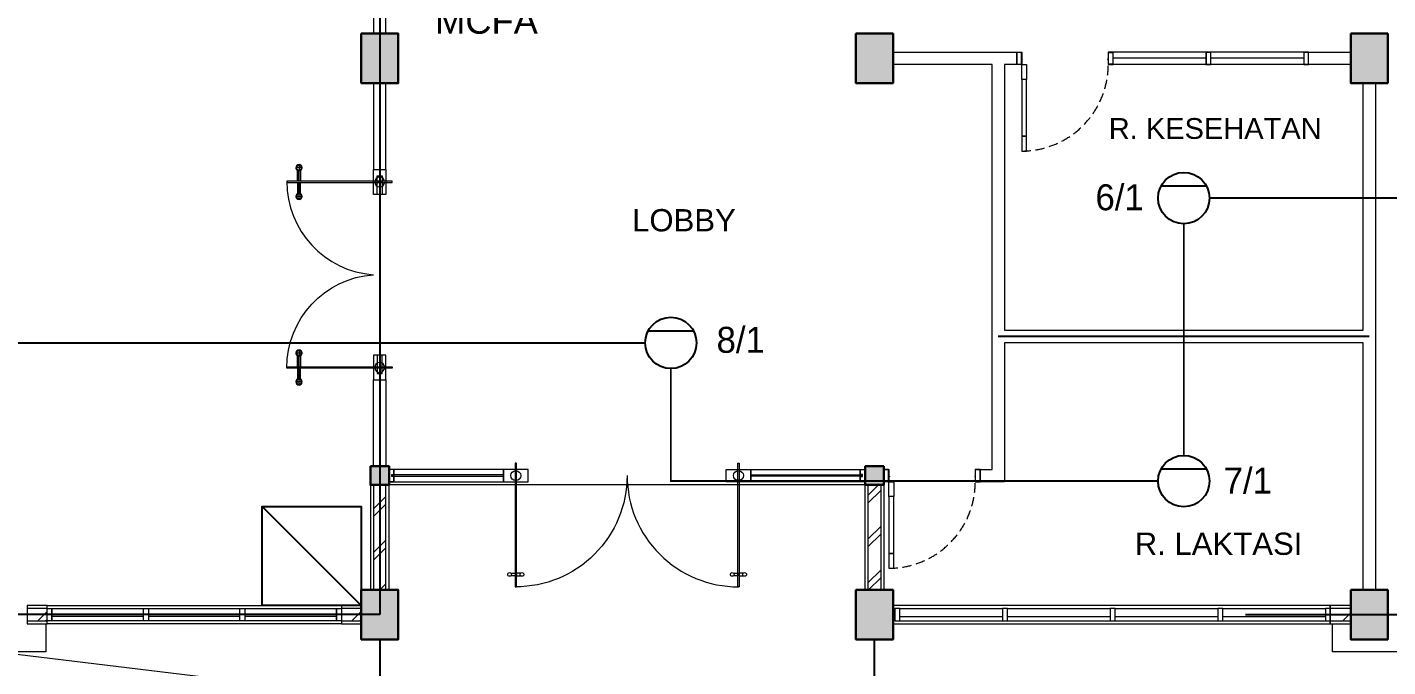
# Model space of a CAD drawing. Header units: millimetres. Extents: x -11 to 37852, y -101 to 28664.
# Drawn here: x 5888 to 8088, y 19522 to 20556 of the extents above; entities that cross this region are included whole.
import ezdxf
from ezdxf.enums import TextEntityAlignment as Align

# ---------------------------------------------------------------- set-up
doc = ezdxf.new("R2010")
doc.units = ezdxf.units.MM
doc.linetypes.add('DASHED', pattern=[0.75, 0.5, -0.25])
doc.linetypes.add('HIDDEN', pattern=[0.375, 0.25, -0.125])
for name, color, linetype, lineweight in [('ars', 11, 'Continuous', 5), ('dinding', 5, 'Continuous', 15), ('KOLOM', 1, 'Continuous', 30), ('kus', 63, 'Continuous', 15), ('lan', 7, 'Continuous', 15), ('not', 7, 'Continuous', 20), ('PARTISI', 190, 'Continuous', 9), ('sol kol', 8, 'Continuous', 0)]:
    doc.layers.add(name, color=color, linetype=linetype, lineweight=lineweight)
doc.layers.add('as', color=1, linetype='Continuous', plot=False)
doc.layers.add('D2', color=3, linetype='Continuous')
doc.layers.add('HOLLOW', color=6, linetype='Continuous')
doc.styles.add('ARIAL', font='arial.ttf')
doc.styles.get("Standard").update_dxf_attribs({"font": 'arial.ttf'})
pattern_1 = [(45, (6758.166, 18955.88), (-35.3553, 35.3553), []), (45, (6770.666, 18955.88), (-35.3553, 35.3553), [])]

# ---------------------------------------------------------------- blocks, each defined once
blk = doc.blocks.new('K1')
at = {"layer": 'KOLOM'}
blk.add_lwpolyline([(0.2, 0.15), (-0.2, 0.15), (-0.2, -0.15), (0.2, -0.15), (0.2, 0.15)], dxfattribs=at)
blk = doc.blocks.new('P 70')
at = {"linetype": 'HIDDEN', "ltscale": 0.3}
blk.add_lwpolyline([(-0.74, 0.1, -0.414214), (-0.04, 0.8, -1.303225)], format="xyb", dxfattribs=at)
for points in [[(-0.04, 0.8), (-0.08, 0.8), (-0.08, 0.68), (-0.04, 0.68)], [(-0.04, 0.68), (-0.08, 0.68), (-0.08, 0.22), (-0.04, 0.22)], [(-0.04, 0.1), (-0.08, 0.1), (-0.08, 0.22), (-0.04, 0.22)], [(-0.735, 0.06), (-0.74, 0.06), (-0.74, 0.061), (-0.74, 0.1), (-0.78, 0.1), (-0.78, 0), (-0.74, 0), (-0.74, 0.056), (-0.735, 0.058)], [(-0.742, 0.002), (-0.778, 0.002), (-0.778, 0.098), (-0.742, 0.098)], [(-0.045, 0.06), (-0.04, 0.06), (-0.04, 0.061), (-0.04, 0.1), (0, 0.1), (0, 0), (-0.04, 0), (-0.04, 0.056), (-0.045, 0.058)], [(-0.038, 0.002), (-0.002, 0.002), (-0.002, 0.098), (-0.038, 0.098)]]:
    blk.add_lwpolyline(points, close=True)
blk = doc.blocks.new('KP')
at = {"layer": 'KOLOM'}
blk.add_lwpolyline([(0.075, -0.075), (-0.075, -0.075), (-0.075, 0.075), (0.075, 0.075), (0.075, -0.075)], dxfattribs=at)
blk = doc.blocks.new('P1')
at = {"lineweight": 5}
h = blk.add_hatch(dxfattribs=at)
h.set_pattern_fill('ANSI31', color=256, scale=0.020282, angle=-315, style=0)
h.set_pattern_definition([(179.99999863, (-506.106483, 1417.280242), (6.07e-11, 0.0025352112676), [])])
h.paths.add_polyline_path([(-1.729, 0.805, -1), (-1.693, 0.77, -1)])
h.paths.add_polyline_path([(-1.724, 0.801, 1), (-1.697, 0.774, 1)], flags=16)
h = blk.add_hatch(dxfattribs=at)
h.set_pattern_fill('ANSI31', color=256, scale=0.020282, angle=-315, style=0)
h.set_pattern_definition([(270.00000137, (1414.9464214, -503.7726625), (0.0025352112676, 6.07e-11), [])])
h.paths.add_polyline_path([(-1.528, 0.605, 1), (-1.564, 0.641, 1)])
h.paths.add_polyline_path([(-1.532, 0.609, -1), (-1.56, 0.637, -1)], flags=16)
h = blk.add_hatch(dxfattribs=at)
h.set_pattern_fill('ANSI31', color=256, scale=0.020282, angle=-315, style=0)
h.set_pattern_definition([(179.99999863, (-505.0458133, 1416.2195722), (6.07e-11, 0.0025352112676), [])])
h.paths.add_polyline_path([(-0.668, -0.255, -1), (-0.632, -0.291, -1)])
h.paths.add_polyline_path([(-0.664, -0.259, 1), (-0.636, -0.287, 1)], flags=16)
h = blk.add_hatch(dxfattribs=at)
h.set_pattern_fill('ANSI31', color=256, scale=0.020282, angle=-315, style=0)
h.set_pattern_definition([(270.00000137, (1416.0070912, -504.8333323), (0.0025352112676, 6.07e-11), [])])
h.paths.add_polyline_path([(-0.468, -0.455, 1), (-0.504, -0.42, 1)])
h.paths.add_polyline_path([(-0.472, -0.451, -1), (-0.499, -0.424, -1)], flags=16)
for p, q in [((-1.724, 0.801), (-1.697, 0.774)), ((-1.686, 0.781), (-1.623, 0.718)), ((-1.553, 0.648), (-1.616, 0.711)), ((-1.532, 0.609), (-1.56, 0.637)), ((-0.664, -0.259), (-0.636, -0.287)), ((-0.625, -0.28), (-0.562, -0.343)), ((-0.492, -0.413), (-0.555, -0.35)), ((-0.472, -0.451), (-0.499, -0.424))]:
    blk.add_line(p, q, dxfattribs=at)
at = {"color": 8, "lineweight": 5}
for p, q in [((-1.631, 0.71), (-1.692, 0.771)), ((-1.64, 0.701), (-1.703, 0.763)), ((-1.639, 0.702), (-1.701, 0.764)), ((-1.636, 0.705), (-1.697, 0.766)), ((-1.633, 0.694), (-1.57, 0.631)), ((-1.632, 0.695), (-1.57, 0.633)), ((-1.629, 0.698), (-1.568, 0.637)), ((-1.624, 0.703), (-1.563, 0.642)), ((-0.58, -0.36), (-0.642, -0.297)), ((-0.578, -0.358), (-0.64, -0.296)), ((-0.575, -0.356), (-0.636, -0.294)), ((-0.57, -0.351), (-0.631, -0.29)), ((-0.572, -0.367), (-0.51, -0.43)), ((-0.571, -0.366), (-0.509, -0.428)), ((-0.568, -0.363), (-0.507, -0.424)), ((-0.563, -0.358), (-0.502, -0.419))]:
    blk.add_line(p, q, dxfattribs=at)
at = {"color": 9, "lineweight": 5}
for p, q in [((-1.641, 0.7), (-1.704, 0.763)), ((-1.634, 0.693), (-1.571, 0.63)), ((-0.58, -0.361), (-0.643, -0.298)), ((-0.573, -0.368), (-0.51, -0.431))]:
    blk.add_line(p, q, dxfattribs=at)
for points in [[(-1.1, 1.241), (-1.701, 0.64), (-1.694, 0.633), (-1.093, 1.234), (-1.1, 1.241)], [(-1.273, 1.202), (-1.202, 1.273), (-1.061, 1.132), (-1.132, 1.061), (-1.273, 1.202)], [(-0.032, 0.173), (-0.633, -0.428), (-0.64, -0.421), (-0.039, 0.18), (-0.032, 0.173)], [(-0.071, 0), (0, 0.071), (-0.142, 0.212), (-0.212, 0.142), (-0.071, 0)]]:
    blk.add_lwpolyline(points)
at = {"lineweight": 9}
for points in [[(-1.153, 1.181), (-1.181, 1.153), (-1.216, 1.188), (-1.188, 1.216)], [(-1.082, 1.11), (-1.11, 1.082), (-1.181, 1.153), (-1.153, 1.181)], [(-0.163, 0.191), (-0.191, 0.163), (-0.12, 0.092), (-0.092, 0.12)], [(-0.092, 0.12), (-0.12, 0.092), (-0.085, 0.057), (-0.057, 0.085)]]:
    blk.add_lwpolyline(points, close=True, dxfattribs=at)
at = {"lineweight": 5}
for points in [[(-1.697, 0.801), (-1.724, 0.774)], [(-1.532, 0.637), (-1.56, 0.609)], [(-0.636, -0.259), (-0.664, -0.287)], [(-0.472, -0.424), (-0.499, -0.451)]]:
    blk.add_lwpolyline(points, dxfattribs=at)
for points in [[(-1.701, 0.64, 0.396093), (-0.672, 0.601)], [(-0.633, -0.428, -0.396093), (-0.672, 0.601)]]:
    blk.add_lwpolyline(points, format="xyb")
for centre in [(-1.167, 1.167), (-0.106, 0.106)]:
    blk.add_circle(centre, 0.04)
for centre, radius in [((-1.711, 0.788), 0.0254), ((-1.711, 0.788), 0.0195), ((-1.546, 0.623), 0.0254), ((-1.546, 0.623), 0.0195), ((-0.65, -0.273), 0.0254), ((-0.65, -0.273), 0.0195), ((-0.486, -0.437), 0.0254), ((-0.486, -0.437), 0.0195)]:
    blk.add_circle(centre, radius, dxfattribs=at)
blk = doc.blocks.new('NOTASI RUANG')
at = {"layer": 'not'}
for height, p in [(0.26, (-0.011, 0.3)), (0.175, (-0.009, -0.017))]:
    blk.add_attdef('RUANG', text='', height=height, dxfattribs=at).set_placement(p, align=Align.MIDDLE_CENTER)

msp = doc.modelspace()

# ---------------------------------------------------------------- hatches: boundary and pattern name
at = {"layer": 'ars'}
h = msp.add_hatch(dxfattribs=at)
h.set_pattern_fill('TEMBOK', color=256, scale=50)
h.set_pattern_definition(pattern_1)
h.paths.add_polyline_path([(6448.2, 19815.9), (6448.2, 19645.9), (6468.2, 19645.9), (6468.2, 19815.9)])
h = msp.add_hatch(dxfattribs=at)
h.set_pattern_fill('TEMBOK', color=256, scale=50)
h.set_pattern_definition(pattern_1)
h.paths.add_polyline_path([(7268.2, 19815.9), (7268.2, 19645.9), (7248.2, 19645.9), (7248.2, 19815.9)])
h = msp.add_hatch(dxfattribs=at)
h.set_pattern_fill('TEMBOK', color=256, scale=50)
h.set_pattern_definition([(45, (5034.58, 19290.88), (-35.3553, 35.3553), []), (45, (5047.08, 19290.88), (-35.3553, 35.3553), [])])
h.paths.add_polyline_path([(5920.2, 19615.9), (5888.2, 19615.9), (5888.2, 19595.9), (5920.2, 19595.9)])
h = msp.add_hatch(dxfattribs=at)
h.set_pattern_fill('TEMBOK', color=256, scale=50)
h.set_pattern_definition([(45, (5542.58, 19290.88), (-35.3553, 35.3553), []), (45, (5555.08, 19290.88), (-35.3553, 35.3553), [])])
h.paths.add_polyline_path([(6428.2, 19615.9), (6396.2, 19615.9), (6396.2, 19595.9), (6428.2, 19595.9)])
h = msp.add_hatch(dxfattribs=at)
h.set_pattern_fill('TEMBOK', color=256, scale=50)
h.set_pattern_definition([(45, (7144.58, 19290.88), (-35.3553, 35.3553), []), (45, (7157.08, 19290.88), (-35.3553, 35.3553), [])])
h.paths.add_polyline_path([(8028.2, 19615.9), (7998.2, 19615.9), (7998.2, 19595.9), (8028.2, 19595.9)])
at = {"layer": 'sol kol'}
for points in [[(6428.2, 20545.9), (6428.2, 20465.9), (6488.2, 20465.9), (6488.2, 20545.9)], [(7228.2, 20545.9), (7228.2, 20465.9), (7288.2, 20465.9), (7288.2, 20545.9)], [(8028.2, 20545.9), (8028.2, 20465.9), (8088.2, 20465.9), (8088.2, 20545.9)], [(6443.2, 19845.9), (6473.2, 19845.9), (6473.2, 19815.9), (6443.2, 19815.9)], [(7273.2, 19845.9), (7243.2, 19845.9), (7243.2, 19815.9), (7273.2, 19815.9)], [(6428.2, 19645.9), (6428.2, 19565.9), (6488.2, 19565.9), (6488.2, 19645.9)], [(7228.2, 19645.9), (7228.2, 19565.9), (7288.2, 19565.9), (7288.2, 19645.9)], [(8028.2, 19645.9), (8028.2, 19565.9), (8088.2, 19565.9), (8088.2, 19645.9)]]:
    msp.add_hatch(color=256, dxfattribs=at).paths.add_polyline_path(points)

# ---------------------------------------------------------------- linework, layer by layer
for p, q in [((6458.2, 19565.9), (6458.2, 19305.9)), ((7258.2, 19305.9), (7258.2, 19565.9))]:
    msp.add_line(p, q)
msp.add_lwpolyline([(6268.2, 19780.9), (6428.2, 19780.9), (6428.2, 19620.9), (6268.2, 19620.9), (6268.2, 19780.9), (6428.2, 19620.9)])
at = {"layer": 'ars'}
for points in [[(6448.2, 19815.9), (6448.2, 19645.9), (6468.2, 19645.9), (6468.2, 19815.9)], [(7268.2, 19815.9), (7268.2, 19645.9), (7248.2, 19645.9), (7248.2, 19815.9)], [(5920.2, 19615.9), (5888.2, 19615.9), (5888.2, 19595.9), (5920.2, 19595.9)], [(6428.2, 19615.9), (6396.2, 19615.9), (6396.2, 19595.9), (6428.2, 19595.9)], [(8028.2, 19615.9), (7995.2, 19615.9), (7995.2, 19595.9), (8028.2, 19595.9)]]:
    msp.add_lwpolyline(points, close=True, dxfattribs=at)
at = {"layer": 'as'}
for points in [[(6458.2, 21805.9), (6458.2, 19605.9)], [(8058.2, 20055.9), (7458.2, 20055.9)], [(6458.2, 19605.9), (4658.2, 19605.9)], [(7858.2, 19605.9), (9258.2, 19605.9)]]:
    msp.add_lwpolyline(points, dxfattribs=at)
at = {"layer": 'D2', "color": 3, "linetype": 'DASHED', "ltscale": 50, "const_width": 3.03}
for points in [[(7799.9, 20279.8), (8660.9, 20279.8), (8660.9, 20111.4)], [(7758.3, 20238.3), (7758.3, 19863.6)], [(5624.9, 20045.5), (6887.4, 20045.5)], [(7716.8, 19822), (6928.9, 19822), (6928.9, 20004)]]:
    msp.add_lwpolyline(points, dxfattribs=at)
at = {"layer": 'dinding'}
for points in [[(6443.2, 19815.9), (6443.2, 19645.9), (6473.2, 19645.9), (6473.2, 19815.9)], [(7273.2, 19815.9), (7273.2, 19645.9), (7243.2, 19645.9), (7243.2, 19815.9)], [(5920.2, 19620.9), (5888.2, 19620.9), (5888.2, 19590.9), (5920.2, 19590.9)], [(6428.2, 19620.9), (6396.2, 19620.9), (6396.2, 19590.9), (6428.2, 19590.9)], [(8028.2, 19620.9), (7995.2, 19620.9), (7995.2, 19590.9), (8028.2, 19590.9)]]:
    msp.add_lwpolyline(points, close=True, dxfattribs=at)
at = {"layer": 'HOLLOW'}
for p, q in [((7721.8, 20299.4), (7794.9, 20299.4)), ((6892.3, 20065.1), (6965.5, 20065.1)), ((7721.8, 19841.6), (7794.9, 19841.6))]:
    msp.add_line(p, q, dxfattribs=at)
for centre in [(7758.3, 20279.8), (6928.9, 20045.5), (7758.3, 19822)]:
    msp.add_circle(centre, 41.5, dxfattribs=at)
at = {"layer": 'kus'}
for p, q in [((7794.2, 20515.9), (7644.2, 20515.9)), ((7952.2, 20515.9), (7802.2, 20515.9)), ((7794.2, 20495.9), (7644.2, 20495.9)), ((7952.2, 20495.9), (7802.2, 20495.9)), ((6076.2, 19602.9), (5928.2, 19602.9)), ((6232.2, 19602.9), (6084.2, 19602.9)), ((6388.2, 19602.9), (6240.2, 19602.9)), ((7299.2, 19615.9), (7465.2, 19615.9)), ((7473.2, 19615.9), (7639.2, 19615.9)), ((7647.2, 19615.9), (7813.2, 19615.9)), ((7821.2, 19615.9), (7987.2, 19615.9)), ((7821.2, 19602.9), (7987.2, 19602.9)), ((7299.2, 19595.9), (7465.2, 19595.9)), ((7473.2, 19595.9), (7639.2, 19595.9)), ((7647.2, 19595.9), (7813.2, 19595.9)), ((7821.2, 19595.9), (7987.2, 19595.9))]:
    msp.add_line(p, q, dxfattribs=at)
at = {"layer": 'kus', "linetype": 'HIDDEN'}
for p, q in [((7794.2, 20505.9), (7644.2, 20505.9)), ((7952.2, 20505.9), (7802.2, 20505.9)), ((7299.2, 19602.9), (7465.2, 19602.9)), ((7473.2, 19602.9), (7639.2, 19602.9)), ((7647.2, 19602.9), (7813.2, 19602.9))]:
    msp.add_line(p, q, dxfattribs=at)
at = {"layer": 'kus'}
for points in [[(7794.2, 20495.9), (7802.2, 20495.9), (7802.2, 20515.9), (7794.2, 20515.9)], [(7794.6, 20496.3), (7801.8, 20496.3), (7801.8, 20515.5), (7794.6, 20515.5)], [(7952.2, 20495.9), (7960.2, 20495.9), (7960.2, 20515.9), (7952.2, 20515.9)], [(7952.6, 20496.3), (7959.8, 20496.3), (7959.8, 20515.5), (7952.6, 20515.5)], [(6679.2, 19850.9), (6677.2, 19850.9), (6677.2, 19650.9), (6679.2, 19650.9)], [(7037.2, 19850.9), (7039.2, 19850.9), (7039.2, 19650.9), (7037.2, 19650.9)], [(6480.8, 19840.5), (6473.6, 19840.5), (6473.6, 19821.3), (6480.8, 19821.3), (6480.8, 19829.4), (6477.8, 19829.4), (6477.8, 19832.4), (6480.8, 19832.4)], [(6478.2, 19831.9), (6478.2, 19829.9), (6658.2, 19829.9), (6658.2, 19831.9)], [(6658.2, 19840.9), (6481.2, 19840.9), (6481.2, 19820.9), (6658.2, 19820.9)], [(7058.2, 19840.9), (7235.2, 19840.9), (7235.2, 19820.9), (7058.2, 19820.9)], [(7238.2, 19831.9), (7238.2, 19829.9), (7058.2, 19829.9), (7058.2, 19831.9)], [(7235.6, 19840.5), (7242.8, 19840.5), (7242.8, 19821.3), (7235.6, 19821.3), (7235.6, 19829.4), (7238.6, 19829.4), (7238.6, 19832.4), (7235.6, 19832.4)], [(5928.2, 19595.9), (5920.2, 19595.9), (5920.2, 19615.9), (5928.2, 19615.9)], [(5928.2, 19615.9), (6388.2, 19615.9), (6388.2, 19595.9), (5928.2, 19595.9)], [(6084.2, 19595.9), (6076.2, 19595.9), (6076.2, 19615.9), (6084.2, 19615.9)], [(6240.2, 19595.9), (6232.2, 19595.9), (6232.2, 19615.9), (6240.2, 19615.9)], [(6396.2, 19595.9), (6388.2, 19595.9), (6388.2, 19615.9), (6396.2, 19615.9)], [(7291.2, 19595.9), (7299.2, 19595.9), (7299.2, 19615.9), (7291.2, 19615.9)], [(7465.2, 19595.9), (7473.2, 19595.9), (7473.2, 19615.9), (7465.2, 19615.9)], [(7639.2, 19595.9), (7647.2, 19595.9), (7647.2, 19615.9), (7639.2, 19615.9)], [(7813.2, 19595.9), (7821.2, 19595.9), (7821.2, 19615.9), (7813.2, 19615.9)], [(7987.2, 19595.9), (7995.2, 19595.9), (7995.2, 19615.9), (7987.2, 19615.9)]]:
    msp.add_lwpolyline(points, close=True, dxfattribs=at)
for points in [[(6473.2, 19828.9), (6473.2, 19820.9), (6481.2, 19820.9), (6481.2, 19829.8), (6480.9, 19829.8), (6480.9, 19830.3), (6480.5, 19830.3), (6480.2, 19829.8), (6478.2, 19829.8), (6478.2, 19832), (6480.2, 19832), (6480.5, 19831.5), (6480.9, 19831.5), (6480.9, 19832), (6481.2, 19832), (6481.2, 19840.9), (6473.2, 19840.9), (6473.2, 19829.6), (6473.2, 19829.2), (6473.2, 19828.9), (6473.2, 19828.9)], [(6658.2, 19840.9), (6658.2, 19820.9), (6698.2, 19820.9), (6698.2, 19840.9), (6658.2, 19840.9)], [(7058.2, 19840.9), (7058.2, 19820.9), (7018.2, 19820.9), (7018.2, 19840.9), (7058.2, 19840.9)], [(7243.2, 19828.9), (7243.2, 19820.9), (7235.2, 19820.9), (7235.2, 19829.8), (7235.5, 19829.8), (7235.5, 19830.3), (7235.8, 19830.3), (7236.2, 19829.8), (7238.2, 19829.8), (7238.2, 19832), (7236.2, 19832), (7235.8, 19831.5), (7235.5, 19831.5), (7235.5, 19832), (7235.2, 19832), (7235.2, 19840.9), (7243.2, 19840.9), (7243.2, 19829.6), (7243.2, 19829.2), (7243.2, 19828.9), (7243.2, 19828.9)], [(6670.4, 19672.9), (6677.2, 19672.9), (6677.2, 19668.9), (6670.4, 19668.9)], [(6685.9, 19672.9), (6679.2, 19672.9), (6679.2, 19668.9), (6685.9, 19668.9)], [(7030.4, 19672.9), (7037.2, 19672.9), (7037.2, 19668.9), (7030.4, 19668.9)], [(7045.9, 19672.9), (7039.2, 19672.9), (7039.2, 19668.9), (7045.9, 19668.9)]]:
    msp.add_lwpolyline(points, dxfattribs=at)
for points in [[(6858.2, 19830.9, -0.414214), (6678.2, 19650.9)], [(6858.2, 19830.9, 0.414214), (7038.2, 19650.9)]]:
    msp.add_lwpolyline(points, format="xyb", dxfattribs=at)
for centre, radius in [((6678.2, 19830.9), 8), ((7038.2, 19830.9), 8), ((6668.2, 19670.9), 3), ((6688.2, 19670.9), 3), ((7028.2, 19670.9), 3), ((7048.2, 19670.9), 3)]:
    msp.add_circle(centre, radius, dxfattribs=at)
at = {"layer": 'lan'}
for p, q in [((7243.2, 19815.9), (6473.2, 19815.9)), ((5918.2, 19590.9), (5918.2, 19545.9)), ((7998.2, 19590.9), (7998.2, 19545.9)), ((5918.2, 19545.9), (5798.2, 19545.9)), ((8118.2, 19545.9), (7998.2, 19545.9))]:
    msp.add_line(p, q, dxfattribs=at)
for points in [[(5920.2, 19620.9), (6396.2, 19620.9), (6396.2, 19590.9), (5920.2, 19590.9)], [(7995.2, 19620.9), (7288.2, 19620.9), (7288.2, 19590.9), (7995.2, 19590.9)]]:
    msp.add_lwpolyline(points, close=True, dxfattribs=at)
msp.add_lwpolyline([(5466.2, 19590.9), (6458.2, 19470.9), (5466.2, 19355.9)], dxfattribs=at)
at = {"layer": 'PARTISI'}
for points in [[(6448.2, 20545.9), (6468.2, 20545.9), (6468.2, 20865.9), (6448.2, 20865.9)], [(8048.2, 20465.9), (8068.2, 20465.9), (8068.2, 19645.9), (8048.2, 19645.9), (8048.2, 20045.9), (7468.2, 20045.9), (7468.2, 19820.9), (7429.2, 19820.9), (7429.2, 19840.9), (7448.2, 19840.9), (7448.2, 20495.9), (7288.2, 20495.9), (7288.2, 20515.9), (7448.2, 20515.9), (7488.2, 20515.9), (7488.2, 20495.9), (7468.2, 20495.9), (7468.2, 20065.9), (8048.2, 20065.9)], [(7960.2, 20515.9), (8028.2, 20515.9), (8028.2, 20495.9), (7960.2, 20495.9)], [(6448.2, 20325.9), (6468.2, 20325.9), (6468.2, 20465.9), (6448.2, 20465.9)], [(6448.2, 19985.9), (6468.2, 19985.9), (6468.2, 19845.9), (6448.2, 19845.9)]]:
    msp.add_lwpolyline(points, close=True, dxfattribs=at)

# ---------------------------------------------------------------- block references
ref = msp.add_blockref('NOTASI RUANG', (7810.8, 20346.9), dxfattribs=dict(xscale=151.7750944366926, yscale=151.7750944366926, zscale=151.775094436689))
ref.add_attrib('RUANG', 'R. KESEHATAN', dxfattribs={"layer": 'not', "height": 33.6}).set_placement((7809.1, 20392.4), align=Align.MIDDLE_CENTER)
ref = msp.add_blockref('NOTASI RUANG', (6951.8, 20198.5), dxfattribs=dict(xscale=151.7750944366926, yscale=151.7750944366926, zscale=151.775094436689))
ref.add_attrib('RUANG', 'LOBBY', dxfattribs={"layer": 'not', "height": 36}).set_placement((6950.1, 20244), align=Align.MIDDLE_CENTER)
ref = msp.add_blockref('NOTASI RUANG', (7816.2, 19675.1), dxfattribs=dict(xscale=151.7750944366926, yscale=151.7750944366926, zscale=151.775094436689))
ref.add_attrib('RUANG', 'R. LAKTASI', dxfattribs={"layer": 'not', "height": 36}).set_placement((7814.5, 19720.6), align=Align.MIDDLE_CENTER)
at = {"layer": 'KOLOM', "yscale": 200, "zscale": 200}
for name, p, xscale, rotation in [('K1', (6458.2, 20505.9), 200, 90), ('K1', (7258.2, 20505.9), 200, 90), ('K1', (8058.2, 20505.9), 200, 90), ('KP', (6458.2, 19830.9), 200, 180), ('KP', (7258.2, 19830.9), -200, 180), ('K1', (6458.2, 19605.9), 200, 90), ('K1', (7258.2, 19605.9), 200, 90), ('K1', (8058.2, 19605.9), 200, 90)]:
    msp.add_blockref(name, p, dxfattribs=dict(at, xscale=xscale, rotation=rotation))
at = {"layer": 'kus', "yscale": 200, "zscale": 200}
for name, p, xscale, rotation in [('P 70', (7488.2, 20515.9), 200, 180), ('P1', (6458.2, 20335.9), -199.9999999999926, 225.0000000000649), ('P 70', (7273.2, 19840.9), 200, 180)]:
    msp.add_blockref(name, p, dxfattribs=dict(at, xscale=xscale, rotation=rotation))

# ---------------------------------------------------------------- texts
at = {"color": 0, "linetype": 'Continuous', "lineweight": 0, "ltscale": 6, "style": 'ARIAL'}
msp.add_text('MCFA', height=42, dxfattribs=at).set_placement((6547.7, 20545.7))
at = {"color": 0, "linetype": 'Continuous', "lineweight": 0, "ltscale": 6, "char_height": 42, "width": 735.761, "attachment_point": 3, "style": 'ARIAL'}
for s, insert in [('{\\fCentury Gothic|b0|i0|c0|p34;6/1}', (7693.6, 20302.1)), ('{\\fCentury Gothic|b0|i0|c0|p34;8/1}', (7080.9, 20071.5)), ('{\\fCentury Gothic|b0|i0|c0|p34;7/1}', (7900.8, 19843.7))]:
    msp.add_mtext(s, dxfattribs=dict(at, insert=insert))

doc.saveas('drawing.dxf')
